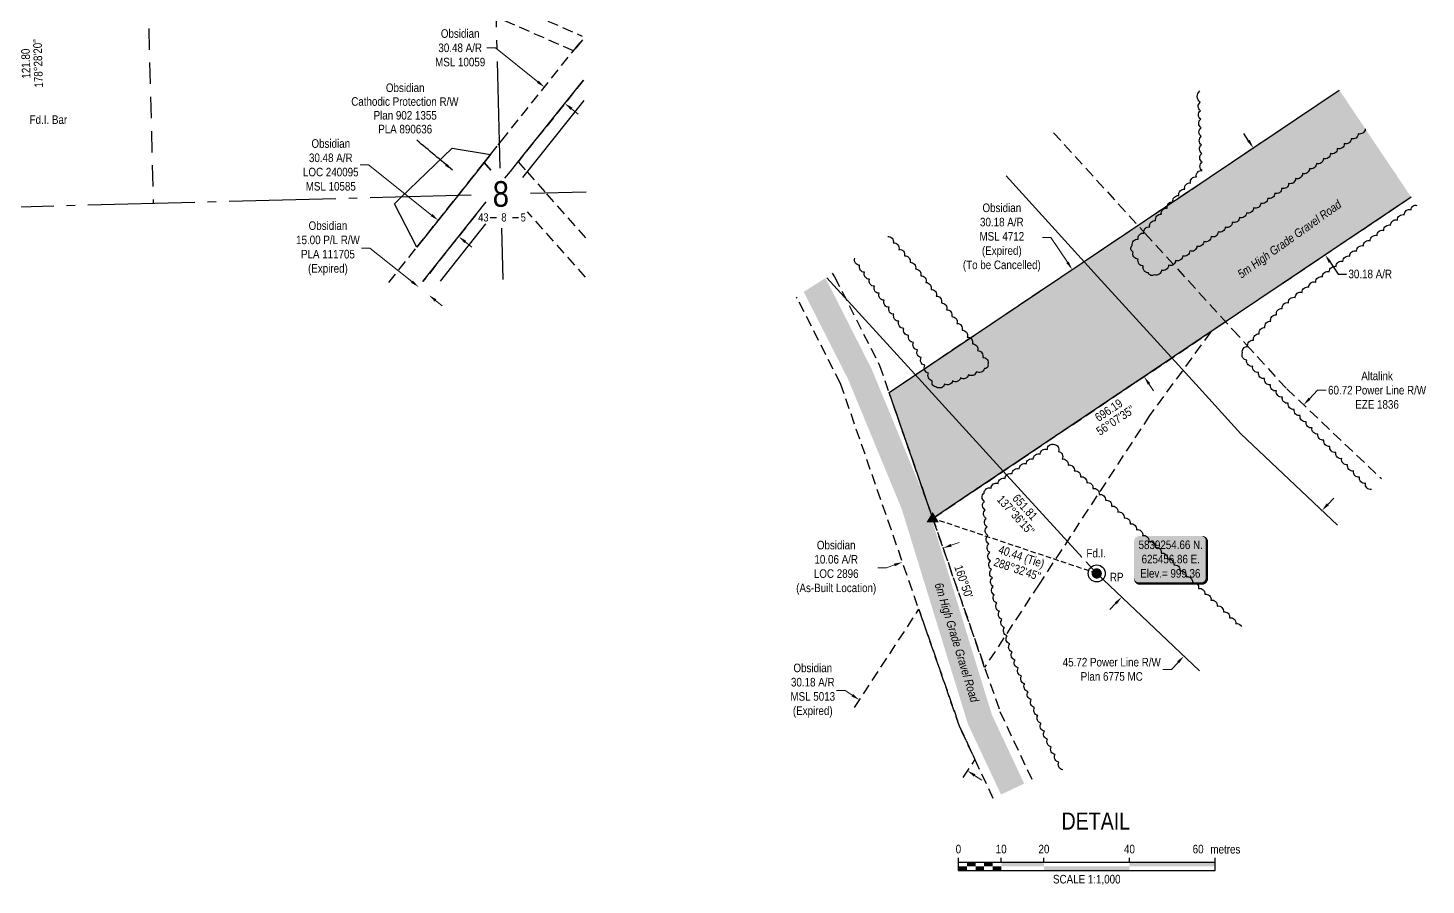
# Model space of a CAD drawing. Extents: x 624262 to 627763, y 5838588 to 5842051.
# Drawn here: x 626129 to 627763, y 5838762 to 5839764 of the extents above; entities that cross this region are included whole.
import ezdxf
from ezdxf.enums import TextEntityAlignment as Align

# ---------------------------------------------------------------- set-up
doc = ezdxf.new("R2010")
doc.units = 0
doc.header["$LTSCALE"] = 5
doc.header["$PDSIZE"] = 0.5
for name, pattern in [('0', [1, 1, 0]), ('foc-ACCESSROAD', [3.75, 2.5, -1.25]), ('foc-FLOWLINE', [3.75, 2.5, -1.25]), ('foc-LSD', [8, 5, -3]), ('foc-QUARTERLINE', [33, 25, -3, 2, -3]), ('foc-TIELINE', [1.875, 1.25, -0.625])]:
    doc.linetypes.add(name, pattern=pattern)
doc.layers.get('Defpoints').update_dxf_attribs({"color": 9})
for name, color, linetype in [('10', 1, 'Continuous'), ('35', 37, 'Continuous'), ('9', 3, 'Continuous'), ('AS-ROADS', 254, 'Continuous'), ('C-AR', 13, 'foc-ACCESSROAD'), ('C-RW', 13, 'Continuous'), ('C-WS', 13, 'foc-ACCESSROAD'), ('DETAIL-T', 7, 'Continuous'), ('F-AR', 190, 'foc-ACCESSROAD'), ('F-EZE', 190, 'foc-FLOWLINE'), ('L-BD', 7, 'Continuous'), ('L-BD1', 253, 'Continuous'), ('L-MON', 1, 'Continuous'), ('L-MON-T', 1, 'Continuous'), ('L-SECLBL', 7, 'Continuous'), ('L-SECQ', 8, 'foc-QUARTERLINE'), ('L-SECTION-LSD', 7, 'foc-LSD'), ('L-TIE', 7, 'foc-TIELINE'), ('P-PROPOSED', 10, 'Continuous'), ('P-PROPOSED-H', 21, 'Continuous'), ('P-TXT', 4, 'Continuous'), ('T-BUSH', 110, '0')]:
    doc.layers.add(name, color=color, linetype=linetype)
for name, color, linetype, lineweight in [('C-AR-T', 13, 'Continuous', 9), ('C-RW-T', 13, 'Continuous', 9), ('F-EZE-T', 190, 'Continuous', 9), ('T-TEXT', 48, 'Continuous', 18)]:
    doc.layers.add(name, color=color, linetype=linetype, lineweight=lineweight)
doc.styles.add('80', font='ARIALN.TTF', dxfattribs={"height": 10})
doc.styles.add('80CG', font='ARIALN.TTF', dxfattribs={"height": 10})
doc.styles.add('80L', font='ARIALN.TTF', dxfattribs={"height": 10})
doc.styles.add('80LS', font='ARIALNI.TTF', dxfattribs={"height": 10})
doc.styles.add('SIMPLEX', font='ARIALN.TTF')
doc.dimstyles.new('Compass 5 000', dxfattribs={"dimscale": 5, "dimtxt": 9, "dimasz": 2, "dimexe": 0.2, "dimexo": 0.0625, "dimgap": 0.5, "dimtad": 0, "dimtih": 1, "dimtoh": 1, "dimzin": 0, "dimdsep": 46, "dimtxsty": '80CG', "dimcen": 0.1, "dimse1": 1, "dimse2": 1, "dimclrd": 256, "dimclrt": 256, "dimaunit": 1, "dimadec": 4, "dimazin": 0, "dimtfac": 0.06, "dimtofl": 0, "dimtmove": 0, "dimatfit": 1, "dimfxl": 0.2, "dimtolj": 1, "dimtzin": 0, "dimlwd": -1, "dimarcsym": 0})

# ---------------------------------------------------------------- blocks, each defined once
blk = doc.blocks.new('L-SECLBL')
at = {"layer": '9', "color": 7}
for p, q in [((-5.1, -27.8), (-12.3, -27.8)), ((20.7, -27.8), (13.5, -27.8))]:
    blk.add_line(p, q, dxfattribs=at)
at = {"layer": '10', "color": 2, "style": 'SIMPLEX'}
blk.add_attdef('SEC', text='', height=30, dxfattribs=at).set_placement((0, 0), align=Align.MIDDLE)
at = {"layer": '10', "color": 5, "style": '80L'}
blk.add_attdef('TWP', text='', height=9.5, dxfattribs=at).set_placement((-14.4, -27.4), align=Align.MIDDLE_RIGHT)
blk.add_attdef('RGE', text='', height=9.5, dxfattribs=at).set_placement((3.6, -27.4), align=Align.MIDDLE_CENTER)
blk.add_attdef('MER', text='', height=9.5, dxfattribs=at).set_placement((23.2, -27.4), align=Align.MIDDLE_LEFT)
blk = doc.blocks.new('*U314')
at = {"color": 0}
for p, q in [((-150, 0), (-150, 15)), ((-150, 10), (150.2, 10)), ((-150, 0), (150.2, 0)), ((-100, 10), (-100, 15)), ((-50, 10), (-50, 15)), ((50, 10), (50, 15)), ((150.2, 0), (150.2, 15))]:
    blk.add_line(p, q, dxfattribs=at)
for points in [[(-150, 5), (-140, 5), (-150, 0), (-140, 0)], [(-140, 10), (-130, 10), (-140, 5), (-130, 5)], [(-130, 5), (-120, 5), (-130, 0), (-120, 0)], [(-120, 10), (-110, 10), (-120, 5), (-110, 5)], [(-110, 5), (-100, 5), (-110, 0), (-100, 0)], [(-100, 10), (-50, 10), (-100, 5), (-50, 5)], [(-50, 5), (50, 5), (-50, 0), (50, 0)], [(50, 10), (150.2, 10), (50, 5), (150.2, 5)]]:
    blk.add_solid(points, dxfattribs=at)
at = {"color": 0, "style": '80'}
blk.add_text('metres', height=10, dxfattribs=at).set_placement((162.2, 20), align=Align.CENTER)
at = {"color": 0, "char_height": 10, "style": '80'}
for s, insert, attachment_point in [('0', (-150, 30.2), 2), ('10', (-100, 30.2), 2), ('20', (-50, 30.2), 2), ('40', (50, 30.2), 2), ('60', (136.7, 30.2), 3), ('SCALE 1:1,000', (0.1, -5), 2)]:
    blk.add_mtext(s, dxfattribs=dict(at, insert=insert, attachment_point=attachment_point))
blk = doc.blocks.new('*U419')
h = blk.add_hatch(color=254)
edge = h.paths.add_edge_path()
edge.add_line((-36.5, -28.5), (36.5, -28.5))
edge.add_arc((36.5, -22.5), 6, 270, 360)
edge.add_line((42.5, -22.5), (42.5, 21))
edge.add_arc((36.5, 21), 6, 0, 90)
edge.add_line((36.5, 27), (-36.5, 27))
edge.add_arc((-36.5, 21), 6, 90, 180)
edge.add_line((-42.5, 21), (-42.5, -22.5))
edge.add_arc((-36.5, -22.5), 6, 180, 270)
at = {"color": 1, "flags": 128}
blk.add_lwpolyline([(-36.5, -28.5, 3, 3, 0), (36.5, -28.5, 3, 3, 0.414214), (42.5, -22.5, 3, 3, 0), (42.5, 21, 3, 0, 0.414214), (36.5, 27, 0, 0, 0), (-36.5, 27, 0, 0, 0.414214), (-42.5, 21, 0, 0, 0), (-42.5, -22.5, 0, 3, 0.414214)], format="xyseb", close=True, dxfattribs=at)
blk.add_lwpolyline([(-32.7, -4.5, 0, 10, 0), (0, 0, 5, 5, 0)], format="xyseb", dxfattribs=at)
at = {"color": 1, "style": '80'}
blk.add_attdef('ENTER_TEXT_001', (-36, -5), '', height=10, dxfattribs=at)
blk = doc.blocks.new('*D426')
at = {"layer": 'C-AR-T', "transparency": 16777216}
for p, q in [((626674.9, 5839741.1), (626664.9, 5839741.1)), ((626724.5, 5839701.5), (626674.9, 5839741.1)), ((626763.9, 5839670), (626771.7, 5839663.7))]:
    blk.add_line(p, q, dxfattribs=at)
for points in [[(626725.6, 5839702.8), (626723.5, 5839700.2), (626732.3, 5839695.2)], [(626765, 5839671.3), (626762.9, 5839668.7), (626756.1, 5839676.2)]]:
    blk.add_solid(points, dxfattribs=at)
at = {"layer": 'Defpoints', "color": 0, "transparency": 16777216}
for p in [(626732.3, 5839695.2), (626721.8, 5839682.1), (626745.6, 5839663.1)]:
    blk.add_point(p, dxfattribs=at)
at = {"layer": 'C-AR-T', "transparency": 16777216, "insert": (626633.8, 5839741.1), "char_height": 10, "attachment_point": 5, "style": '80CG'}
blk.add_mtext('\\A1;Obsidian\\P30.48 A/R\\PMSL 10059', dxfattribs=at)
blk = doc.blocks.new('*D428')
at = {"layer": 'C-AR-T', "transparency": 16777216}
for p, q in [((626526.8, 5839604.2), (626516.8, 5839604.2)), ((626600.3, 5839545.7), (626526.8, 5839604.2)), ((626639.8, 5839514.3), (626647.6, 5839508.1))]:
    blk.add_line(p, q, dxfattribs=at)
for points in [[(626601.4, 5839547), (626599.3, 5839544.4), (626608.2, 5839539.5)], [(626640.8, 5839515.6), (626638.8, 5839513), (626632, 5839520.6)]]:
    blk.add_solid(points, dxfattribs=at)
at = {"layer": 'Defpoints', "color": 0, "transparency": 16777216}
for p in [(626608.2, 5839539.5), (626620, 5839554.4), (626643.8, 5839535.5)]:
    blk.add_point(p, dxfattribs=at)
at = {"layer": 'C-AR-T', "transparency": 16777216, "insert": (626482.5, 5839604.2), "char_height": 10, "attachment_point": 5, "style": '80CG'}
blk.add_mtext('\\A1;Obsidian\\P30.48 A/R\\PLOC 240095\\PMSL 10585', dxfattribs=at)
blk = doc.blocks.new('*D432')
at = {"layer": 'C-AR-T', "transparency": 16777216}
for p, q in [((627324.4, 5839519.3), (627314.4, 5839519.3)), ((627343.8, 5839490.4), (627324.4, 5839519.3)), ((627439, 5839348.4), (627444.5, 5839340.1))]:
    blk.add_line(p, q, dxfattribs=at)
at = {"layer": 'C-AR-T', "linetype": 'Continuous', "transparency": 16777216}
for points in [[(627345.1, 5839491.3), (627342.4, 5839489.5), (627349.3, 5839482.1)], [(627440.3, 5839349.3), (627437.6, 5839347.5), (627433.4, 5839356.7)]]:
    blk.add_solid(points, dxfattribs=at)
at = {"layer": 'Defpoints', "color": 0, "linetype": 'Continuous', "transparency": 16777216}
for p in [(627349.3, 5839482.1), (627265.9, 5839426.2), (627349.9, 5839300.8)]:
    blk.add_point(p, dxfattribs=at)
at = {"layer": 'C-AR-T', "linetype": 'Continuous', "transparency": 16777216, "insert": (627267, 5839519.3), "char_height": 10, "attachment_point": 5, "style": '80CG'}
blk.add_mtext('\\A1;Obsidian\\P30.18 A/R\\PMSL 4712\\P(Expired)\\P(To be Cancelled)', dxfattribs=at)
blk = doc.blocks.new('*D441')
at = {"layer": 'C-RW-T', "transparency": 16777216}
for p, q in [((626528.3, 5839506.8), (626518.3, 5839506.8)), ((626577.3, 5839467.9), (626528.3, 5839506.8)), ((626605.1, 5839445.8), (626612.9, 5839439.6))]:
    blk.add_line(p, q, dxfattribs=at)
for points in [[(626578.4, 5839469.2), (626576.3, 5839466.5), (626585.2, 5839461.6)], [(626606.1, 5839447.1), (626604.1, 5839444.5), (626597.3, 5839452)]]:
    blk.add_solid(points, dxfattribs=at)
at = {"layer": 'Defpoints', "color": 0, "transparency": 16777216}
for p in [(626602.3, 5839483.2), (626614.4, 5839473.6), (626585.2, 5839461.6)]:
    blk.add_point(p, dxfattribs=at)
at = {"layer": 'C-RW-T', "transparency": 16777216, "insert": (626479.2, 5839506.8), "char_height": 10, "attachment_point": 5, "style": '80CG'}
blk.add_mtext('\\A1;Obsidian\\P15.00 P/L R/W\\PPLA 111705\\P(Expired)', dxfattribs=at)
blk = doc.blocks.new('*D447')
at = {"layer": 'Defpoints', "color": 0, "linetype": 'Continuous', "transparency": 16777216}
for p in [(627619.8, 5839323.7), (627656.4, 5839289.1), (627443.7, 5839064.4)]:
    blk.add_point(p, dxfattribs=at)
at = {"layer": 'F-EZE-T', "transparency": 16777216}
for p, q in [((627626.7, 5839331), (627636.1, 5839340.9)), ((627636.1, 5839340.9), (627646.1, 5839340.9)), ((627400.2, 5839091.8), (627393.3, 5839084.5))]:
    blk.add_line(p, q, dxfattribs=at)
at = {"layer": 'F-EZE-T', "linetype": 'Continuous', "transparency": 16777216}
for points in [[(627625.5, 5839332.1), (627627.9, 5839329.8), (627619.8, 5839323.7)], [(627399, 5839092.9), (627401.4, 5839090.6), (627407.1, 5839099)]]:
    blk.add_solid(points, dxfattribs=at)
at = {"layer": 'F-EZE-T', "linetype": 'Continuous', "transparency": 16777216, "insert": (627705.7, 5839340.9), "char_height": 10, "attachment_point": 5, "style": '80CG'}
blk.add_mtext('\\A1;Altalink\\P60.72 Power Line R/W\\PEZE 1836', dxfattribs=at)
blk = doc.blocks.new('fdia')
at = {"color": 255, "const_width": 1}
blk.add_lwpolyline([(-0.5, 0, 1), (0.5, 0, 1)], format="xyb", close=True, dxfattribs=at)
blk = doc.blocks.new('Fdiaa')
blk.add_blockref('fdia', (0, 0))
blk = doc.blocks.new('fdib')
at = {"color": 1, "const_width": 1.6}
blk.add_lwpolyline([(-0.4, 0, 1), (0.4, 0, 1)], format="xyb", close=True, dxfattribs=at)
at = {"color": 1}
blk.add_circle((0, 0), 0.8, dxfattribs=at)
blk = doc.blocks.new('Fdibb')
blk.add_blockref('fdib', (0, 0))
blk = doc.blocks.new('fdicc')
for name in ['Fdibb', 'Fdiaa']:
    blk.add_blockref(name, (0, 0))
blk = doc.blocks.new('FDI')
blk.add_blockref('fdicc', (0, 0))
blk = doc.blocks.new('*D464')
at = {"layer": 'Defpoints', "color": 0, "transparency": 16777216}
for p in [(627635.3, 5839205.8), (627473.9, 5839035.7), (627479.8, 5839030.1)]:
    blk.add_point(p, dxfattribs=at)
at = {"layer": 'F-EZE-T', "transparency": 16777216}
for p, q in [((627648.1, 5839207.5), (627655, 5839214.7)), ((627473, 5839022.8), (627465.2, 5839014.6)), ((627465.2, 5839014.6), (627455.2, 5839014.6))]:
    blk.add_line(p, q, dxfattribs=at)
for points in [[(627646.9, 5839208.6), (627649.3, 5839206.3), (627641.2, 5839200.2)], [(627471.8, 5839024), (627474.2, 5839021.7), (627479.8, 5839030.1)]]:
    blk.add_solid(points, dxfattribs=at)
at = {"layer": 'F-EZE-T', "transparency": 16777216, "insert": (627395.5, 5839014.6), "char_height": 10, "attachment_point": 5, "style": '80CG'}
blk.add_mtext('\\A1;45.72 Power Line R/W\\PPlan 6775 MC', dxfattribs=at)
blk = doc.blocks.new('TRIA')
blk.add_hatch(color=255).paths.add_polyline_path([(-0.04, 1.52), (-1.47, -0.87), (1.39, -0.87)])
blk = doc.blocks.new('TRIAA')
blk.add_blockref('TRIA', (0, 0))
blk = doc.blocks.new('TRIB')
at = {"color": 1}
blk.add_lwpolyline([(-1.12, -0.67), (-0.04, 1.13), (1.04, -0.67)], close=True, dxfattribs=at)
blk = doc.blocks.new('TRIBB')
blk.add_blockref('TRIB', (0, 0))
blk = doc.blocks.new('TRICC')
for name in ['TRIAA', 'TRIBB']:
    blk.add_blockref(name, (0, 0))
blk = doc.blocks.new('plspike')
blk.add_blockref('TRICC', (0, 0))
blk = doc.blocks.new('*D466')
at = {"layer": 'Defpoints', "color": 0, "transparency": 16777216}
for p in [(627561, 5839624.2), (627566.2, 5839627.7), (627650.3, 5839502.4)]:
    blk.add_point(p, dxfattribs=at)
at = {"layer": 'P-TXT', "transparency": 16777216}
for p, q in [((627555.5, 5839632.5), (627549.9, 5839640.8)), ((627650.7, 5839490.7), (627660.1, 5839476.7)), ((627660.1, 5839476.7), (627670.1, 5839476.7))]:
    blk.add_line(p, q, dxfattribs=at)
for points in [[(627556.9, 5839633.5), (627554.1, 5839631.6), (627561, 5839624.2)], [(627652.1, 5839491.6), (627649.3, 5839489.7), (627645.1, 5839499)]]:
    blk.add_solid(points, dxfattribs=at)
at = {"layer": 'P-TXT', "transparency": 16777216, "insert": (627697.7, 5839476.7), "char_height": 10, "attachment_point": 5, "style": '80CG'}
blk.add_mtext('\\A1;30.18 A/R', dxfattribs=at)
blk = doc.blocks.new('*D467')
at = {"layer": 'C-AR-T', "transparency": 16777216}
for p, q in [((627083.9, 5838989.8), (627073.9, 5838989.8)), ((627092.2, 5838984.3), (627083.9, 5838989.8)), ((627235.2, 5838890.6), (627243.6, 5838885.1))]:
    blk.add_line(p, q, dxfattribs=at)
for points in [[(627093.1, 5838985.7), (627091.3, 5838982.9), (627100.6, 5838978.8)], [(627236.2, 5838892), (627234.3, 5838889.2), (627226.9, 5838896.1)]]:
    blk.add_solid(points, dxfattribs=at)
at = {"layer": 'Defpoints', "color": 0, "transparency": 16777216}
for p in [(627100.6, 5838978.8), (627102.7, 5838982), (627229, 5838899.3)]:
    blk.add_point(p, dxfattribs=at)
at = {"layer": 'C-AR-T', "transparency": 16777216, "insert": (627046, 5838989.8), "char_height": 10, "attachment_point": 5, "style": '80CG'}
blk.add_mtext('\\A1;Obsidian\\P30.18 A/R\\PMSL 5013\\P(Expired)', dxfattribs=at)
blk = doc.blocks.new('*D468')
at = {"layer": 'C-AR-T', "transparency": 16777216}
for p, q in [((627207.8, 5839159.7), (627217.3, 5839163)), ((627132, 5839133.4), (627122, 5839133.4)), ((627141.4, 5839136.7), (627132, 5839133.4))]:
    blk.add_line(p, q, dxfattribs=at)
for points in [[(627207.3, 5839161.3), (627208.4, 5839158.1), (627198.4, 5839156.4)], [(627140.9, 5839138.2), (627142, 5839135.1), (627150.9, 5839139.9)]]:
    blk.add_solid(points, dxfattribs=at)
at = {"layer": 'Defpoints', "color": 0, "transparency": 16777216}
for p in [(627195.4, 5839164.9), (627147.9, 5839148.4), (627150.9, 5839139.9)]:
    blk.add_point(p, dxfattribs=at)
at = {"layer": 'C-AR-T', "transparency": 16777216, "insert": (627073.4, 5839133.4), "char_height": 10, "attachment_point": 5, "style": '80CG'}
blk.add_mtext('\\A1;Obsidian\\P10.06 A/R\\PLOC 2896\\P(As-Built Location)', dxfattribs=at)

msp = doc.modelspace()

# ---------------------------------------------------------------- hatches: boundary and pattern name
at = {"layer": 'P-PROPOSED-H'}
h = msp.add_hatch(color=256, dxfattribs=at)
h.dxf.hatch_style = 1
h.paths.add_polyline_path([(627661.578, 5839691.714), (627745.653, 5839566.47), (627186.346, 5839191.011), (627135.138, 5839338.318)])

# ---------------------------------------------------------------- linework, layer by layer
at = {"layer": '35', "color": 3}
msp.add_circle((627377.963, 5839126.727), 9.996, dxfattribs=at)
at = {"layer": 'AS-ROADS', "flags": 128}
for points, const_width in [([(627164.078, 5839207.227), (627269.348, 5839277.902), (627721.677, 5839602.071)], 24.991), ([(627279.627, 5838874.707), (627241.338, 5838956.252), (627164.078, 5839207.227), (627101.178, 5839359.442), (627049.643, 5839460.967), (627047.848, 5839463.767)], 29.989)]:
    msp.add_lwpolyline(points, dxfattribs=dict(at, const_width=const_width))
at = {"layer": 'C-AR'}
for points in [[(626550.412, 5839466.847), (626583.161, 5839508.054), (626630.681, 5839567.869), (626661.75, 5839606.932), (626669.447, 5839598.228)], [(626652.186, 5839545.979), (626590.147, 5839467.903)], [(627068.772, 5839477.711), (627071.49, 5839473.471), (627124.039, 5839369.948), (627264.846, 5838965.338), (627302.548, 5838885.042)], [(627257.035, 5838863.671), (627217.83, 5838947.166), (627078.317, 5839348.936), (627027.796, 5839448.463), (627027.12, 5839449.517)]]:
    msp.add_lwpolyline(points, dxfattribs=at)
at = {"layer": 'C-RW'}
for points in [[(626686.183, 5839588.763), (626692.443, 5839596.588), (626705.482, 5839612.888), (626777.869, 5839703.38)], [(626778.484, 5839679.751), (626706.649, 5839589.478)], [(626590.146, 5839467.903), (626664.074, 5839560.939)], [(626663.483, 5839535.237), (626610.323, 5839468.439)]]:
    msp.add_lwpolyline(points, dxfattribs=at)
msp.add_lwpolyline([(626630.729, 5839567.87), (626583.165, 5839508.046), (626556.912, 5839558.821), (626564.544, 5839566.202), (626624.276, 5839624.006), (626669.23, 5839616.307), (626666.507, 5839612.887), (626630.729, 5839567.87)], close=True, dxfattribs=at)
at = {"layer": 'C-WS'}
for points in [[(626669.445, 5839598.228), (626661.752, 5839606.93), (626666.503, 5839612.896), (626669.228, 5839616.312), (626678.354, 5839627.733), (626682.128, 5839632.453), (626766.2, 5839737.593), (626776.638, 5839750.647)], [(626777.869, 5839703.386), (626705.478, 5839612.897), (626701.569, 5839608.004), (626712.003, 5839596.206), (626734.747, 5839570.485), (626782.742, 5839516.21)], [(626550.412, 5839466.847), (626583.161, 5839508.054), (626630.681, 5839567.869), (626661.75, 5839606.932), (626669.445, 5839598.228)], [(626652.186, 5839545.979), (626590.147, 5839467.903)], [(626780.257, 5839472.956), (626712.542, 5839549.501)]]:
    msp.add_lwpolyline(points, dxfattribs=at)
at = {"layer": 'C-WS', "flags": 128}
for points in [[(627745.653, 5839566.47), (627186.333, 5839191.002), (627135.138, 5839338.318), (627661.578, 5839691.714)], [(627094.901, 5838970.136), (627170.033, 5839084.813), (627217.83, 5838947.166), (627235.571, 5838909.383), (627221.174, 5838887.408)]]:
    msp.add_lwpolyline(points, dxfattribs=at)
at = {"layer": 'C-WS'}
msp.add_lwpolyline([(627310.499, 5839114.098), (627246.874, 5839016.978), (627186.346, 5839191.011), (627287.352, 5839258.823), (627511.285, 5839409.141), (627439.816, 5839311.483), (627310.499, 5839114.098)], close=True, dxfattribs=at)
at = {"layer": 'F-AR'}
msp.add_lwpolyline([(626776.638, 5839750.647), (626766.2, 5839737.592), (626678.6, 5839775.961), (626673.047, 5839778.393), (626556.518, 5839903.392), (626571.134, 5839917.019), (626620.6, 5839864.007), (626677.948, 5839802.47), (626684.857, 5839795.057), (626776.528, 5839754.901)], dxfattribs=at)
at = {"layer": 'F-EZE'}
msp.add_lwpolyline([(627327.396, 5839641.951), (627434.344, 5839524.469), (627537.083, 5839411.611), (627553.086, 5839394.032), (627600.052, 5839342.442), (627710.813, 5839237.557)], dxfattribs=at)
at = {"layer": 'F-EZE', "linetype": 'Continuous'}
for points in [[(627271.955, 5839591.481), (627378.903, 5839473.998), (627481.641, 5839361.141), (627497.646, 5839343.561), (627546.482, 5839289.915), (627659.262, 5839183.118)], [(627498.028, 5839012.85), (627377.963, 5839126.727), (627268.768, 5839246.357), (627173.456, 5839350.753), (627062.384, 5839472.116)]]:
    msp.add_lwpolyline(points, dxfattribs=at)
at = {"layer": 'L-SECQ', "flags": 128}
for points in [[(626680.557, 5839600.302), (626660.402, 5840374.447)], [(626715.821, 5839571.239), (626781.264, 5839572.978)], [(625868.723, 5839548.724), (626646.589, 5839569.399)], [(626683.94, 5839470.396), (626682.379, 5839530.353)]]:
    msp.add_lwpolyline(points, dxfattribs=at)
at = {"layer": 'L-SECTION-LSD', "flags": 128}
msp.add_lwpolyline([(626254.16, 5840363.649), (626275.025, 5839559.523)], dxfattribs=at)
at = {"layer": 'P-PROPOSED', "flags": 128}
msp.add_lwpolyline([(627745.653, 5839566.47), (627186.346, 5839191.011), (627135.138, 5839338.318), (627661.578, 5839691.714)], dxfattribs=at)
at = {"layer": 'T-BUSH', "linetype": 'Continuous', "flags": 128}
for points in [[(627691.765, 5839646.536, -0.52056705), (627683.629, 5839640.728, -0.52056705), (627675.493, 5839634.92, -0.52056705), (627667.357, 5839629.112, -0.52056705), (627659.222, 5839623.304, -0.52056705), (627651.086, 5839617.496, -0.52056705), (627642.95, 5839611.688, -0.52056705), (627634.814, 5839605.881, -0.52056705), (627626.678, 5839600.073, -0.52056705), (627618.542, 5839594.265, -0.52056705), (627610.406, 5839588.457, -0.52056705), (627602.27, 5839582.649, -0.52056705), (627594.135, 5839576.841, -0.52056705), (627585.999, 5839571.033, -0.52056705), (627577.863, 5839565.225, -0.52056705), (627569.646, 5839559.533, -0.52056705), (627561.356, 5839553.947, -0.52056705), (627553.067, 5839548.361, -0.52056705), (627544.777, 5839542.775, -0.52056705), (627536.487, 5839537.189, -0.52056705), (627528.198, 5839531.603, -0.52056705), (627519.908, 5839526.017, -0.52056705), (627511.618, 5839520.43, -0.52056705), (627503.328, 5839514.844, -0.52056705), (627495.039, 5839509.258, -0.52056705), (627486.749, 5839503.672, -0.52056705), (627478.459, 5839498.086, -0.52056705), (627470.17, 5839492.5, -0.52056705), (627461.88, 5839486.914, -0.52056705), (627453.59, 5839481.327, -0.52056705), (627445.3, 5839475.741, -0.52056705), (627438.379, 5839478.128, -0.52056705), (627432.426, 5839486.158, -0.52056705), (627426.472, 5839494.188, -0.52056705), (627420.519, 5839502.218, -0.52056705), (627419.535, 5839509.97, -0.52056705), (627426.349, 5839517.284, -0.52056705), (627433.163, 5839524.598, -0.52056705), (627439.977, 5839531.912, -0.52056705), (627446.791, 5839539.225, -0.52056705), (627453.605, 5839546.539, -0.52056705), (627460.419, 5839553.853, -0.52056705), (627467.233, 5839561.167, -0.52056705), (627474.047, 5839568.481, -0.52056705), (627480.861, 5839575.795, -0.52056705), (627487.675, 5839583.109, -0.52056705), (627494.489, 5839590.423, -0.52056705), (627501.304, 5839597.737, -0.52056705), (627501.138, 5839607.678, -0.52056705), (627500.838, 5839617.669, -0.52056705), (627500.538, 5839627.661, -0.52056705), (627500.238, 5839637.653, -0.52056705), (627499.938, 5839647.645, -0.52056705), (627499.638, 5839657.636, -0.52056705), (627499.338, 5839667.628, -0.52056705), (627499.038, 5839677.62, -0.52056705), (627498.642, 5839690.814, -0.52056705)], [(627699.025, 5839224.91, -0.52056705), (627692.089, 5839232.108, -0.52056705), (627685.152, 5839239.305, -0.52056705), (627678.215, 5839246.503, -0.52056705), (627671.279, 5839253.701, -0.52056705), (627664.342, 5839260.898, -0.52056705), (627657.405, 5839268.096, -0.52056705), (627650.468, 5839275.294, -0.52056705), (627643.532, 5839282.491, -0.52056705), (627636.595, 5839289.689, -0.52056705), (627629.658, 5839296.887, -0.52056705), (627622.722, 5839304.084, -0.52056705), (627615.785, 5839311.282, -0.52056705), (627608.848, 5839318.48, -0.52056705), (627601.912, 5839325.678, -0.52056705), (627594.975, 5839332.875, -0.52056705), (627588.038, 5839340.073, -0.52056705), (627581.101, 5839347.271, -0.52056705), (627574.165, 5839354.468, -0.52056705), (627567.228, 5839361.666, -0.52056705), (627560.291, 5839368.864, -0.52056705), (627553.355, 5839376.061, -0.52056705), (627548.307, 5839384.478, -0.52056705), (627554.538, 5839391.971, -0.52056705), (627561.252, 5839399.377, -0.52056705), (627567.966, 5839406.783, -0.52056705), (627574.68, 5839414.189, -0.52056705), (627581.394, 5839421.595, -0.52056705), (627588.108, 5839429.001, -0.52056705), (627594.822, 5839436.407, -0.52056705), (627602.076, 5839443.223, -0.52056705), (627610.042, 5839449.262, -0.52056705), (627618.008, 5839455.3, -0.52056705), (627625.974, 5839461.339, -0.52056705), (627633.941, 5839467.377, -0.52056705), (627641.907, 5839473.416, -0.52056705), (627649.873, 5839479.455, -0.52056705), (627657.839, 5839485.493, -0.52056705), (627665.805, 5839491.532, -0.52056705), (627673.771, 5839497.571, -0.52056705), (627681.737, 5839503.609, -0.52056705), (627689.703, 5839509.648, -0.52056705), (627697.67, 5839515.687, -0.52056705), (627705.636, 5839521.725, -0.52056705), (627713.602, 5839527.764, -0.52056705), (627721.568, 5839533.803, -0.52056705), (627729.534, 5839539.841, -0.52056705), (627737.5, 5839545.88, -0.52056705), (627745.466, 5839551.919, -0.52056705), (627752.122, 5839556.964, -0.52056705)], [(627133.617, 5839520.672, -0.52056705), (627140.151, 5839513.107, -0.52056705), (627146.684, 5839505.541, -0.52056705), (627153.218, 5839497.975, -0.52056705), (627159.751, 5839490.41, -0.52056705), (627166.112, 5839482.704, -0.52056705), (627172.154, 5839474.741, -0.52056705), (627178.196, 5839466.777, -0.52056705), (627184.238, 5839458.814, -0.52056705), (627190.28, 5839450.85, -0.52056705), (627196.322, 5839442.886, -0.52056705), (627202.364, 5839434.923, -0.52056705), (627208.406, 5839426.959, -0.52056705), (627214.448, 5839418.996, -0.52056705), (627220.49, 5839411.032, -0.52056705), (627226.532, 5839403.068, -0.52056705), (627232.574, 5839395.105, -0.52056705), (627238.616, 5839387.141, -0.52056705), (627244.658, 5839379.178, -0.52056705), (627250.7, 5839371.214, -0.52056705), (627246.652, 5839366.116, -0.52056705), (627237.326, 5839362.516, -0.52056705), (627228.001, 5839358.916, -0.52056705), (627218.675, 5839355.316, -0.52056705), (627209.35, 5839351.716, -0.52056705), (627200.024, 5839348.116, -0.52056705), (627190.699, 5839344.516, -0.52056705), (627185.758, 5839351.986, -0.52056705), (627181.426, 5839360.995, -0.52056705), (627177.094, 5839370.004, -0.52056705), (627172.763, 5839379.013, -0.52056705), (627168.431, 5839388.022, -0.52056705), (627163.798, 5839396.855, -0.52056705), (627158.071, 5839405.048, -0.52056705), (627152.345, 5839413.241, -0.52056705), (627146.618, 5839421.434, -0.52056705), (627140.891, 5839429.628, -0.52056705), (627135.164, 5839437.821, -0.52056705), (627129.437, 5839446.014, -0.52056705), (627123.71, 5839454.207, -0.52056705), (627117.983, 5839462.4, -0.52056705), (627112.256, 5839470.593, -0.52056705), (627106.53, 5839478.786, -0.52056705), (627100.803, 5839486.979, -0.52056705), (627095.076, 5839495.173)], [(627338.269, 5838897.202, -0.52056705), (627333.772, 5838906.13, -0.52056705), (627329.274, 5838915.057, -0.52056705), (627324.777, 5838923.984, -0.52056705), (627320.522, 5838933.023, -0.52056705), (627316.713, 5838942.265, -0.52056705), (627312.903, 5838951.506, -0.52056705), (627309.094, 5838960.748, -0.52056705), (627305.284, 5838969.99, -0.52056705), (627301.475, 5838979.232, -0.52056705), (627297.665, 5838988.474, -0.52056705), (627293.855, 5838997.716, -0.52056705), (627290.046, 5839006.958, -0.52056705), (627286.236, 5839016.2, -0.52056705), (627282.427, 5839025.441, -0.52056705), (627279.217, 5839034.901, -0.52056705), (627276.212, 5839044.435, -0.52056705), (627273.207, 5839053.969, -0.52056705), (627270.203, 5839063.503, -0.52056705), (627267.198, 5839073.037, -0.52056705), (627264.193, 5839082.571, -0.52056705), (627261.189, 5839092.104, -0.52056705), (627258.184, 5839101.638, -0.52056705), (627256.993, 5839111.548, -0.52056705), (627255.959, 5839121.491, -0.52056705), (627254.924, 5839131.434, -0.52056705), (627253.89, 5839141.376, -0.52056705), (627252.856, 5839151.319, -0.52056705), (627251.822, 5839161.261, -0.52056705), (627250.788, 5839171.204, -0.52056705), (627249.754, 5839181.147, -0.52056705), (627248.72, 5839191.089, -0.52056705), (627247.686, 5839201.032, -0.52056705), (627246.652, 5839210.974, -0.52056705), (627246.212, 5839220.644, -0.52056705), (627254.437, 5839226.325, -0.52056705), (627262.661, 5839232.006, -0.52056705), (627270.886, 5839237.687, -0.52056705), (627279.111, 5839243.369, -0.52056705), (627287.336, 5839249.05, -0.52056705), (627295.561, 5839254.731, -0.52056705), (627303.786, 5839260.412, -0.52056705), (627312.011, 5839266.093, -0.52056705), (627320.235, 5839271.775, -0.52056705), (627328.46, 5839277.456, -0.52056705), (627333.083, 5839269.438, -0.52056705), (627337.448, 5839260.446, -0.52056705), (627344.492, 5839253.417, -0.52056705), (627351.755, 5839246.549, -0.52056705), (627359.019, 5839239.681, -0.52056705), (627366.282, 5839232.813, -0.52056705), (627373.545, 5839225.945, -0.52056705), (627380.808, 5839219.077, -0.52056705), (627388.072, 5839212.209, -0.52056705), (627395.335, 5839205.341, -0.52056705), (627402.598, 5839198.473, -0.52056705), (627409.861, 5839191.605, -0.52056705), (627417.125, 5839184.737, -0.52056705), (627424.388, 5839177.869, -0.52056705), (627431.651, 5839171, -0.52056705), (627438.914, 5839164.132, -0.52056705), (627446.178, 5839157.264, -0.52056705), (627453.441, 5839150.396, -0.52056705), (627460.704, 5839143.528, -0.52056705), (627467.967, 5839136.66, -0.52056705), (627475.231, 5839129.792, -0.52056705), (627482.494, 5839122.924, -0.52056705), (627489.757, 5839116.056, -0.52056705), (627497.02, 5839109.188, -0.52056705), (627504.284, 5839102.32, -0.52056705), (627511.547, 5839095.452, -0.52056705), (627518.81, 5839088.584, -0.52056705), (627526.073, 5839081.716, -0.52056705), (627533.337, 5839074.848, -0.52056705), (627540.6, 5839067.98, -0.33514472), (627547.24, 5839064.82, -0.33514472)]]:
    msp.add_lwpolyline(points, format="xyb", dxfattribs=at)

# ---------------------------------------------------------------- block references
at = {"layer": 'DETAIL-T', "linetype": 'Continuous'}
ref = msp.add_blockref('*U419', (627464.197, 5839143.454), dxfattribs=dict(at, xscale=0.9996222499999967, yscale=0.9996222499999967, zscale=0.9996222499999967))
ref.add_attrib('ENTER_TEXT_001', '5839254.66 N.', (627426.892, 5839155.222), dxfattribs={"layer": '0', "color": 1, "height": 9.99622, "style": '80'})
ref.add_attrib('ENTER_TEXT_002', '625456.86 E.', (627430.414, 5839138.521), dxfattribs={"layer": '0', "color": 1, "height": 9.99622, "style": '80'})
ref.add_attrib('ENTER_TEXT_003', 'Elev.= 999.36', (627428.835, 5839121.82), dxfattribs={"layer": '0', "color": 1, "height": 9.99622, "style": '80'})
at = {"layer": 'DETAIL-T', "linetype": 'Continuous', "xscale": 0.9996222499999967, "yscale": 0.9996222499999967, "zscale": 0.9996222499999967}
msp.add_blockref('*U314', (627366.231, 5838779.352), dxfattribs=at)
at = {"layer": 'L-MON', "xscale": 4.998220849999993, "yscale": 4.998220849999993, "zscale": 4.998220849999993}
msp.add_blockref('plspike', (627186.346, 5839191.011), dxfattribs=at)
at = {"layer": 'L-SECLBL', "xscale": 0.9996222499999967, "yscale": 0.9996222499999967, "zscale": 0.9996222499999967}
msp.add_blockref('L-SECLBL', (626681.338, 5839570.322), dxfattribs=at).add_auto_attribs({'SEC': '8', 'TWP': '43', 'RGE': '8', 'MER': '5'})

# ---------------------------------------------------------------- texts
at = {"layer": 'C-AR-T', "insert": (626506.176, 5839699.568), "char_height": 9.99622, "width": 125.38004, "attachment_point": 1, "rotation": 359.917266, "line_spacing_factor": 0.967121, "style": '80L'}
msp.add_mtext('\\pi40.78152;Obsidian\\P\\pi0.32273;Cathodic Protection R/W\\P\\pi26.43496;Plan 902 1355\\P\\pi31.88311;PLA 890636', dxfattribs=at)
at = {"layer": 'DETAIL-T', "color": 3, "insert": (627376.886, 5838837.278), "char_height": 19.9924, "width": 223.77346, "attachment_point": 5, "style": '80CG'}
msp.add_mtext('DETAIL', dxfattribs=at)
at = {"layer": 'L-BD', "style": '80L'}
for s, height, rotation, p in [('40.44 (Tie)', 9.99644, 341.4544, (627289.647, 5839145.321)), ("160°50'", 9.9964, 289.1758, (627222.451, 5839117.282)), ("288°32'45''", 9.99644, 341.4544, (627285.117, 5839131.816))]:
    msp.add_text(s, height=height, rotation=rotation, dxfattribs=at).set_placement(p, align=Align.MIDDLE)
at = {"layer": 'L-BD', "insert": (627277.985, 5839229.325), "char_height": 9.99644, "width": 56.28733, "attachment_point": 1, "rotation": 312.3954, "line_spacing_factor": 0.855, "style": '80L'}
msp.add_mtext("\\pi11.89433;651.81\\P\\pi0.66368;137°36'15''", dxfattribs=at)
at = {"layer": 'L-BD1', "style": '80L'}
for s, height, rotation, p in [('121.80', 9.9964, 91.5276, (626126.012, 5839722.647)), ("178°28'20''", 9.99644, 91.5276, (626140.252, 5839723.027)), ('696.19', 9.9964, 33.8732, (627391.903, 5839317.562)), ("56°07'35''", 9.9964, 33.8732, (627399.842, 5839305.735))]:
    msp.add_text(s, height=height, rotation=rotation, dxfattribs=at).set_placement(p, align=Align.MIDDLE)
at = {"layer": 'L-MON-T', "linetype": 'Continuous', "insert": (626152.395, 5839662.244), "char_height": 9.9962, "width": 44.17608, "attachment_point": 2, "style": '80L'}
msp.add_mtext('Fd.I. Bar', dxfattribs=at)
at = {"layer": 'T-TEXT', "style": '80LS'}
for s, rotation, p in [('5m High Grade Gravel Road', 35.627931, (627603.216, 5839517.531)), ('6m High Grade Gravel Road', 287.110429, (627214.38, 5839046.106))]:
    msp.add_text(s, height=9.99622, rotation=rotation, dxfattribs=at).set_placement(p, align=Align.MIDDLE_CENTER)

# ---------------------------------------------------------------- dimensions: what is measured, and where the dimension line sits
at = {"layer": 'C-AR-T'}
for base, p1, p2, angle, text, picture, middle in [((626732.329, 5839695.234), (626745.609, 5839663.052), (626721.812, 5839682.081), 141.353648, 'Obsidian\\P30.48 A/R\\PMSL 10059', '*D426', (626633.812, 5839741.135)), ((626608.162, 5839539.486), (626643.821, 5839535.451), (626620.007, 5839554.384), 141.512951, 'Obsidian\\P30.48 A/R\\PLOC 240095\\PMSL 10585', '*D428', (626482.471, 5839604.169)), ((627150.891, 5839139.937), (627195.427, 5839164.9), (627147.948, 5839148.413), 199.149387, 'Obsidian\\P10.06 A/R\\PLOC 2896\\P(As-Built Location)', '*D468', (627073.393, 5839133.376)), ((627100.601, 5838978.835), (627228.967, 5838899.303), (627102.695, 5838982.031), 146.768973, 'Obsidian\\P30.18 A/R\\PMSL 5013\\P(Expired)', '*D467', (627045.959, 5838989.795))]:
    dim = msp.add_linear_dim(base=base, p1=p1, p2=p2, angle=angle, text=text, dimstyle='Compass 5 000', dxfattribs=at)
    dim.commit()
    dim.dimension.update_dxf_attribs({"geometry": picture, "text_midpoint": middle, "dimtype": 161})
at = {"layer": 'C-AR-T', "linetype": 'Continuous'}
dim = msp.add_linear_dim(base=(627349.333, 5839482.087), p1=(627349.937, 5839300.758), p2=(627265.886, 5839426.153), angle=123.833478, text='Obsidian\\P30.18 A/R\\PMSL 4712\\P(Expired)\\P(To be Cancelled)', dimstyle='Compass 5 000', dxfattribs=at)
dim.commit()
dim.dimension.update_dxf_attribs({"geometry": '*D432', "text_midpoint": (627267.034, 5839519.333), "dimtype": 161})
at = {"layer": 'C-RW-T'}
dim = msp.add_linear_dim(base=(626585.165, 5839461.633), p1=(626614.411, 5839473.575), p2=(626602.301, 5839483.198), angle=141.529331, text='Obsidian\\P15.00 P/L R/W\\PPLA 111705\\P(Expired)', dimstyle='Compass 5 000', dxfattribs=at)
dim.commit()
dim.dimension.update_dxf_attribs({"geometry": '*D441', "text_midpoint": (626479.201, 5839506.828), "dimtype": 161})
at = {"layer": 'P-TXT'}
dim = msp.add_linear_dim(base=(627561.043, 5839624.225), p1=(627650.26, 5839502.434), p2=(627566.185, 5839627.677), angle=123.873216, text='30.18 A/R', dimstyle='Compass 5 000', dxfattribs=at)
dim.commit()
dim.dimension.update_dxf_attribs({"geometry": '*D466', "text_midpoint": (627697.746, 5839476.695), "dimtype": 161})

# ---------------------------------------------------------------- leaders
at = {"layer": 'C-RW-T', "path_type": 1}
msp.add_leader([(626624.99, 5839598.083), (626583.092, 5839633.086)], dimstyle='Compass 5 000', override={"dimgap": 0.5, "dimtad": 0}, dxfattribs=at)

# ---------------------------------------------------------------- next in the draw order: texts
at = {"layer": '35', "color": 3, "insert": (627401.285, 5839127.486), "char_height": 9.9962, "width": 15.98073, "attachment_point": 2, "style": '80', "bg_fill": 3, "box_fill_scale": 1.15, "bg_fill_color": 256, "bg_fill_true_color": 256, "bg_fill_transparency": 0}
msp.add_mtext('RP', dxfattribs=at)
at = {"layer": 'L-MON-T', "linetype": 'Continuous', "insert": (627365.916, 5839155.44), "char_height": 9.9962, "width": 22.03574, "attachment_point": 1, "style": '80L', "bg_fill": 2}
msp.add_mtext('Fd.I.', dxfattribs=at)

# ---------------------------------------------------------------- next in the draw order: linework, layer by layer
at = {"layer": 'L-TIE'}
msp.add_line((627377.963, 5839126.727), (627186.346, 5839191.011), dxfattribs=at)

# ---------------------------------------------------------------- next in the draw order: block references
at = {"layer": 'L-MON', "xscale": 4.998111249999987, "yscale": 4.998111249999987, "zscale": 4.998111249999987}
msp.add_blockref('FDI', (627377.963, 5839126.727), dxfattribs=at)

# ---------------------------------------------------------------- next in the draw order: dimensions: what is measured, and where the dimension line sits
at = {"layer": 'F-EZE-T', "linetype": 'Continuous'}
dim = msp.add_linear_dim(base=(627619.84, 5839323.703), p1=(627443.663, 5839064.413), p2=(627656.407, 5839289.076), angle=46.560903, text='Altalink\\P60.72 Power Line R/W\\PEZE 1836', dimstyle='Compass 5 000', dxfattribs=at)
dim.commit()
dim.dimension.update_dxf_attribs({"geometry": '*D447', "text_midpoint": (627705.69, 5839340.916), "dimtype": 161})
at = {"layer": 'F-EZE-T', "color": 6}
dim = msp.add_linear_dim(base=(627479.846, 5839030.095), p1=(627635.268, 5839205.84), p2=(627473.916, 5839035.72), angle=226.515301, text='45.72 Power Line R/W\\PPlan 6775 MC', dimstyle='Compass 5 000', dxfattribs=at)
dim.commit()
dim.dimension.update_dxf_attribs({"geometry": '*D464', "text_midpoint": (627395.461, 5839014.602), "dimtype": 161})

doc.saveas('drawing.dxf')
